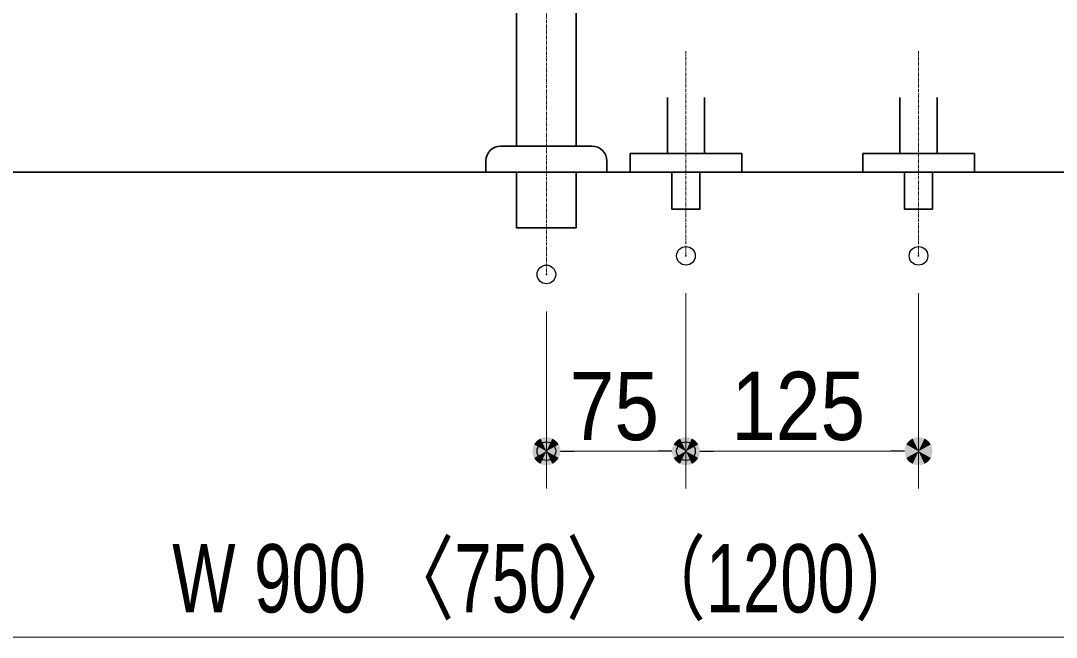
# Model space of a CAD drawing. Units: millimetres, scale not verified. Extents: x -6062 to 6062, y -3045 to 3045.
# Drawn here: x -5150 to -4593, y -2270 to -1939 of the extents above; entities that cross this region are included whole.
import ezdxf
from ezdxf.enums import TextEntityAlignment as Align

# ---------------------------------------------------------------- set-up
doc = ezdxf.new("R2010")
doc.units = ezdxf.units.MM
doc.header["$LTSCALE"] = 20
doc.header["$PDMODE"] = 32
doc.header["$PDSIZE"] = 10
doc.linetypes.add('USER3', pattern=[2.91, 1.76, -0.4, 0.35, -0.4])
for name, color, linetype, lineweight in [('0-1_2寸法-1', 7, 'Continuous', 15), ('0-2_0', 7, 'Continuous', 25), ('0-4_5ボウル・キャビネット', 7, 'Continuous', 15), ('0-8_4給排水', 7, 'Continuous', 30)]:
    doc.layers.add(name, color=color, linetype=linetype, lineweight=lineweight)
doc.layers.add('0-3_Defpoints', color=7, linetype='Continuous')
doc.styles.add('ＭＳ Ｐゴシック', font='')
doc.styles.get('ＭＳ Ｐゴシック').set_extended_font_data('MS PGothic')

# ---------------------------------------------------------------- blocks, each defined once
blk = doc.blocks.new('_Dot')
at = {"layer": '0-2_0'}
blk.add_line((-10, 0), (-20, 0), dxfattribs=at)
for points in [[(0, 0), (-7.29, 6.85), (-6.37, 7.71)], [(0, 0), (-6.37, 7.71), (-5.36, 8.44)], [(0, 0), (-5.36, 8.44), (-4.26, 9.05)], [(0, 0), (-4.26, 9.05), (-3.09, 9.51)], [(0, 0), (-3.09, 9.51), (-1.87, 9.82)], [(0, 0), (-1.87, 9.82), (-0.63, 9.98)], [(0, 0), (-0.63, 9.98), (0.63, 9.98)], [(0, 0), (0.63, 9.98), (1.87, 9.82)], [(0, 0), (1.87, 9.82), (3.09, 9.51)], [(0, 0), (3.09, 9.51), (4.26, 9.05)], [(0, 0), (4.26, 9.05), (5.36, 8.44)], [(0, 0), (5.36, 8.44), (6.37, 7.71)], [(0, 0), (6.37, 7.71), (7.29, 6.85)], [(0, 0), (-10, 0), (-9.92, 1.25)], [(0, 0), (-9.92, -1.25), (-10, 0)], [(0, 0), (-9.92, 1.25), (-9.69, 2.49)], [(0, 0), (-9.69, -2.49), (-9.92, -1.25)], [(0, 0), (-9.69, 2.49), (-9.3, 3.68)], [(0, 0), (-9.3, -3.68), (-9.69, -2.49)], [(0, 0), (-9.3, 3.68), (-8.76, 4.82)], [(0, 0), (-8.76, -4.82), (-9.3, -3.68)], [(0, 0), (-8.76, 4.82), (-8.09, 5.88)], [(0, 0), (-8.09, -5.88), (-8.76, -4.82)], [(0, 0), (-8.09, 5.88), (-7.29, 6.85)], [(0, 0), (-7.29, -6.85), (-8.09, -5.88)], [(0, 0), (-6.37, -7.71), (-7.29, -6.85)], [(0, 0), (-5.36, -8.44), (-6.37, -7.71)], [(0, 0), (-4.26, -9.05), (-5.36, -8.44)], [(0, 0), (-3.09, -9.51), (-4.26, -9.05)], [(0, 0), (-1.87, -9.82), (-3.09, -9.51)], [(0, 0), (-0.63, -9.98), (-1.87, -9.82)], [(0, 0), (0.63, -9.98), (-0.63, -9.98)], [(0, 0), (7.29, 6.85), (8.09, 5.88)], [(0, 0), (8.09, 5.88), (8.76, 4.82)], [(0, 0), (8.76, 4.82), (9.3, 3.68)], [(0, 0), (9.3, 3.68), (9.69, 2.49)], [(0, 0), (9.69, 2.49), (9.92, 1.25)], [(0, 0), (9.92, 1.25), (10, 0)], [(0, 0), (1.87, -9.82), (0.63, -9.98)], [(0, 0), (3.09, -9.51), (1.87, -9.82)], [(0, 0), (4.26, -9.05), (3.09, -9.51)], [(0, 0), (5.36, -8.44), (4.26, -9.05)], [(0, 0), (6.37, -7.71), (5.36, -8.44)], [(0, 0), (7.29, -6.85), (6.37, -7.71)], [(0, 0), (8.09, -5.88), (7.29, -6.85)], [(0, 0), (8.76, -4.82), (8.09, -5.88)], [(0, 0), (9.3, -3.68), (8.76, -4.82)], [(0, 0), (9.69, -2.49), (9.3, -3.68)], [(0, 0), (9.92, -1.25), (9.69, -2.49)], [(0, 0), (10, 0), (9.92, -1.25)]]:
    blk.add_solid(points, dxfattribs=at)
blk = doc.blocks.new('グループ-8')
at = {"layer": '0-8_4給排水', "linetype": 'USER3', "lineweight": 15}
blk.add_line((-61600, -20720), (-61600, -41500), dxfattribs=at)
at = {"layer": '0-8_4給排水'}
blk.add_line((-62250, -40306.7), (-62250, -40280), dxfattribs=at)
for points in [[(-61920, -32154.7), (-61920, -40120), (-61280, -40120), (-61280, -30280)], [(-62090, -40120), (-62087.5, -40120), (-61112.5, -40120), (-61110, -40120)], [(-60950, -40280), (-60950, -40306.7), (-60950, -40400), (-62250, -40400), (-62250, -40306.7)]]:
    blk.add_lwpolyline(points, dxfattribs=at)
blk.add_lwpolyline([(-61920, -40400), (-61920, -41000), (-61280, -41000), (-61280, -40400)], close=True, dxfattribs=at)
for centre, start, end in [((-62090, -40280), 90, 180), ((-61110, -40280), 0, 90)]:
    blk.add_arc(centre, 160, start, end, dxfattribs=at)
blk = doc.blocks.new('グループ-27')
at = {"layer": '0-8_4給排水', "linetype": 'USER3', "lineweight": 15}
for p, q in [((-60100, -39100), (-60100, -41300)), ((-57600, -39100), (-57600, -41300))]:
    blk.add_line(p, q, dxfattribs=at)
at = {"layer": '0-8_4給排水'}
for points in [[(-60300, -39600), (-60300, -40200), (-59900, -40200), (-59900, -39600)], [(-57800, -39600), (-57800, -40200), (-57400, -40200), (-57400, -39600)]]:
    blk.add_lwpolyline(points, dxfattribs=at)
for points in [[(-60700, -40200), (-59500, -40200), (-59500, -40400), (-60700, -40400)], [(-58200, -40200), (-57000, -40200), (-57000, -40400), (-58200, -40400)], [(-60250, -40400), (-59950, -40400), (-59950, -40800), (-60250, -40800)], [(-57750, -40400), (-57450, -40400), (-57450, -40800), (-57750, -40800)]]:
    blk.add_lwpolyline(points, close=True, dxfattribs=at)

msp = doc.modelspace()

# ---------------------------------------------------------------- linework, layer by layer
at = {"layer": '0-1_2寸法-1'}
for p, q in [((-4792.5, -2085), (-4792.5, -2190)), ((-4792.5, -2085), (-4792.5, -2190)), ((-4667.5, -2085), (-4667.5, -2190)), ((-4867.5, -2095), (-4867.5, -2190)), ((-4807.51, -2170), (-4852.49, -2170)), ((-4682.51, -2170), (-4777.49, -2170)), ((-4432.51, -2270), (-5302.49, -2270))]:
    msp.add_line(p, q, dxfattribs=at)
at = {"layer": '0-3_Defpoints'}
for p in [(-4792.5, -2065), (-4667.5, -2065), (-4867.5, -2075), (-4867.5, -2170), (-4792.5, -2170)]:
    msp.add_point(p, dxfattribs=at)
at = {"layer": '0-4_5ボウル・キャビネット', "lineweight": 30}
msp.add_line((-5367.5, -2020), (-4367.5, -2020), dxfattribs=at)

# ---------------------------------------------------------------- block references
at = {"layer": '0-1_2寸法-1', "xscale": 0.7503418, "yscale": 0.7503418, "rotation": 180}
for p in [(-4867.5, -2170), (-4792.5, -2170)]:
    msp.add_blockref('_Dot', p, dxfattribs=at)
at = {"layer": '0-1_2寸法-1', "xscale": 0.7503418, "yscale": 0.7503418}
for p in [(-4792.5, -2170), (-4667.5, -2170)]:
    msp.add_blockref('_Dot', p, dxfattribs=at)
at = {"layer": '0-8_4給排水', "xscale": 0.05, "yscale": 0.05}
for name in ['グループ-8', 'グループ-27']:
    msp.add_blockref(name, (-1787.5, 0), dxfattribs=at)

# ---------------------------------------------------------------- texts
at = {"layer": '0-1_2寸法-1', "style": 'ＭＳ Ｐゴシック'}
for s, height, width, p in [('75', 36.66, 0.9, (-4854.98, -2175.06)), ('125', 36.66, 0.9, (-4768.22, -2174.96)), ('W 900 〈750〉（1200）', 36.69, 0.75, (-5068.55, -2267.65))]:
    msp.add_text(s, height=height, dxfattribs=dict(at, width=width)).set_placement(p, align=Align.BOTTOM_LEFT)

doc.saveas('drawing.dxf')
